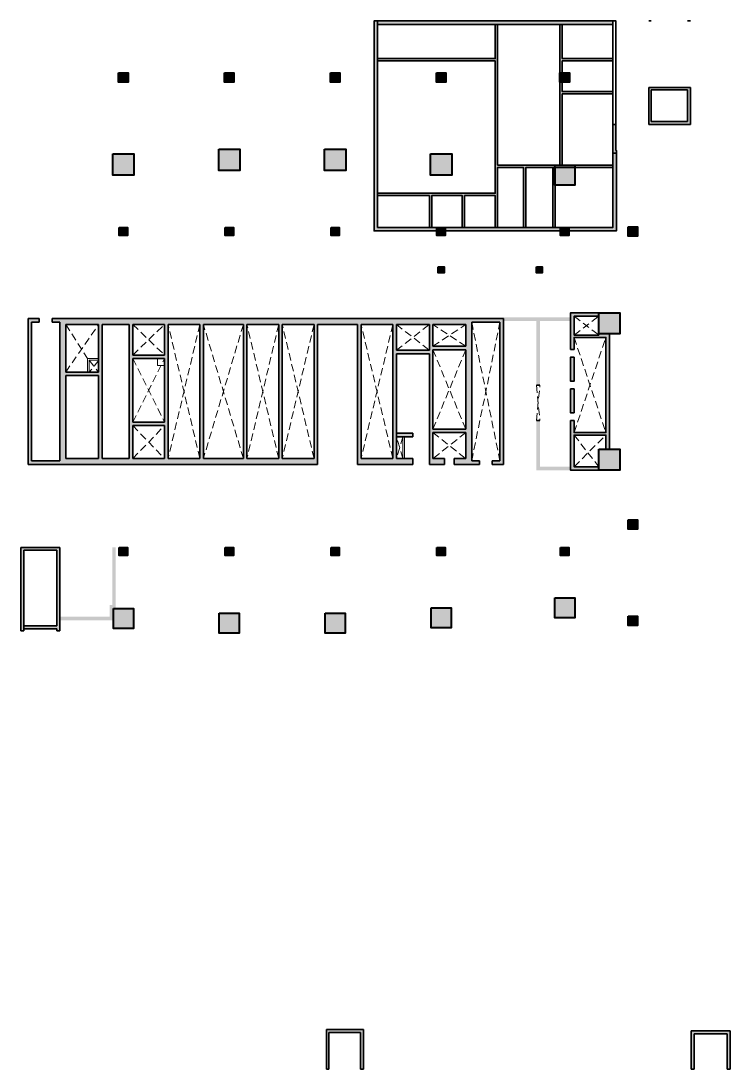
# Model space of a CAD drawing. Header units: millimetres. Extents: x 400 to 217000, y 400 to 89500.
# Drawn here: x 37000 to 97250, y 400 to 89500 of the extents above; entities that cross this region are included whole.
import ezdxf

# ---------------------------------------------------------------- set-up
doc = ezdxf.new("R2010")
doc.units = ezdxf.units.MM
doc.linetypes.add('DASHED2', pattern=[9.525, 6.35, -3.175])
doc.layers.get('0').update_dxf_attribs({"lineweight": 20})
for name, color, linetype, lineweight in [('NDC_S-COLUMN', 4, 'Continuous', 40), ('NDC_S_HATCH COLUMN AND WALL', 251, 'Continuous', 13), ('NDC_S_OPENING', 9, 'DASHED2', 13), ('NDC_S_THIN LINE', 7, 'Continuous', 20), ('NDC_S_WALL', 6, 'Continuous', 35), ('POD_Core wall_1(B3-B2)$0$NDC_S_HATCH COLUMN AND WALL', 251, 'Continuous', 13), ('POD_Core wall_1(B3-B2)$0$NDC_S_WALL', 6, 'Continuous', 35), ('Ramp wall 3(B3-B1)$0$NDC_S_WALL', 6, 'Continuous', 35)]:
    doc.layers.add(name, color=color, linetype=linetype, lineweight=lineweight)

# ---------------------------------------------------------------- blocks, each defined once
blk = doc.blocks.new('cot')
at = {"layer": 'NDC_S_HATCH COLUMN AND WALL', "ltscale": 0.005}
h = blk.add_hatch(color=256, dxfattribs=at)
h.dxf.hatch_style = 1
h.paths.add_polyline_path([(-0.5, 0.5), (0.5, 0.5), (0.5, -0.5), (-0.5, -0.5)])
at = {"layer": 'NDC_S-COLUMN', "ltscale": 0.005}
blk.add_lwpolyline([(-0.5, 0.5), (0.5, 0.5), (0.5, -0.5), (-0.5, -0.5)], close=True, dxfattribs=at)

msp = doc.modelspace()

# ---------------------------------------------------------------- hatches: boundary and pattern name
at = {"layer": 'NDC_S_HATCH COLUMN AND WALL', "ltscale": 200}
h = msp.add_hatch(color=251, dxfattribs=at)
h.dxf.hatch_style = 1
h.paths.add_polyline_path([(93900, 83850), (90350, 83850), (90350, 81300), (90550, 81300), (90550, 83650), (93650, 83650), (93650, 81300), (93900, 81300)])
h.paths.add_polyline_path([(93900, 81300), (93650, 81300), (93650, 80950), (90550, 80950), (90550, 81300), (90350, 81300), (90350, 80700), (93900, 80700)])
h = msp.add_hatch(color=256, dxfattribs=at)
h.dxf.hatch_style = 1
h.paths.add_polyline_path([(72450, 68600), (72950, 68600), (72950, 68100), (72450, 68100)])
h = msp.add_hatch(color=256, dxfattribs=at)
h.dxf.hatch_style = 1
h.paths.add_polyline_path([(80800, 68600), (81300, 68600), (81300, 68100), (80800, 68100)])
h = msp.add_hatch(color=251, dxfattribs=at)
h.dxf.hatch_style = 1
h.paths.add_polyline_path([(78000, 64200), (40300, 64200), (39650, 64200), (39650, 63900), (40300, 63900), (40300, 52100), (37900, 52100), (37900, 63900), (38550, 63900), (38550, 64200), (37600, 64200), (37600, 51800), (40300, 51800), (62200, 51800), (62200, 63700), (65600, 63700), (65600, 51800), (70300, 51800), (70300, 52300), (68900, 52300), (68900, 61200), (71700, 61200), (71700, 51800), (73000, 51800), (73000, 52300), (72000, 52300), (72000, 54500), (74800, 54500), (74800, 52300), (73800, 52300), (73800, 51800), (75950, 51800), (75950, 52100), (75300, 52100), (75300, 63900), (77700, 63900), (77700, 52100), (77050, 52100), (77050, 51800), (78000, 51800)])
h.paths.add_polyline_path([(58900, 63700), (58900, 52300), (56200, 52300), (56200, 63700)], flags=16)
h.paths.add_polyline_path([(55900, 52300), (52500, 52300), (52500, 63700), (55900, 63700)], flags=16)
h.paths.add_polyline_path([(61900, 63700), (61900, 52300), (59200, 52300), (59200, 63700)], flags=16)
h.paths.add_polyline_path([(52200, 52300), (49500, 52300), (49500, 63700), (52200, 63700)], flags=16)
h.paths.add_polyline_path([(49200, 63700), (49200, 61100), (46500, 61100), (46500, 63700)], flags=16)
h.paths.add_polyline_path([(49200, 60800), (49200, 55400), (46500, 55400), (46500, 60800)], flags=16)
h.paths.add_polyline_path([(68600, 63700), (68600, 52300), (65900, 52300), (65900, 63700)], flags=16)
h.paths.add_polyline_path([(46200, 63700), (46200, 52300), (43900, 52300), (43900, 63700)], flags=16)
h.paths.add_polyline_path([(71700, 63700), (71700, 61500), (68900, 61500), (68900, 63700)], flags=16)
h.paths.add_polyline_path([(49200, 55100), (49200, 52300), (46500, 52300), (46500, 55100)], flags=16)
h.paths.add_polyline_path([(43600, 63700), (43600, 59650), (40800, 59650), (40800, 63700)], flags=16)
h.paths.add_polyline_path([(43600, 59350), (43600, 52300), (40800, 52300), (40800, 59350)], flags=16)
h.paths.add_polyline_path([(74800, 63700), (74800, 61850), (72000, 61850), (72000, 63700)], flags=16)
h.paths.add_polyline_path([(72000, 61550), (74800, 61550), (74800, 54800), (72000, 54800)], flags=16)
h.paths.add_polyline_path([(83700, 64300), (78000, 64300), (78000, 64200), (78000, 64000), (80800, 64000), (80800, 58528), (81100, 58528), (81100, 64000), (83700, 64000)])
h.paths.add_polyline_path([(83700, 51600), (81100, 51600), (81100, 55528), (80800, 55528), (80800, 51300), (83700, 51300)])
h.paths.add_polyline_path([(70300, 54450), (68900, 54450), (68900, 54150), (70300, 54150)], flags=17)
h = msp.add_hatch(color=256, dxfattribs=at)
h.dxf.hatch_style = 1
h.paths.add_polyline_path([(87000, 62900), (86100, 62900), (86100, 62800), (84000, 62800), (84000, 64400), (86100, 64400), (86100, 64700), (83700, 64700), (83700, 61575), (84000, 61575), (84000, 62600), (86700, 62600), (86700, 54500), (84000, 54500), (84000, 55525), (83700, 55525), (83700, 51300), (86102, 51300), (86102, 51600), (84000, 51600), (84000, 54300), (86700, 54300), (86700, 53102), (87000, 53102)])
h = msp.add_hatch(color=256, dxfattribs=at)
h.dxf.hatch_style = 1
h.paths.add_polyline_path([(84000, 56175), (84000, 58225), (83700, 58225), (83700, 56175)])
h.paths.add_polyline_path([(84000, 60925), (84000, 58875), (83700, 58875), (83700, 60925)])
h = msp.add_hatch(color=251, dxfattribs=at)
h.dxf.hatch_style = 1
h.paths.add_polyline_path([(40300, 44750), (37000, 44750), (37000, 44400), (37250, 44400), (37250, 44500), (40050, 44500), (40050, 44400), (40300, 44400)])
h.paths.add_polyline_path([(37250, 44400), (37000, 44400), (37000, 38300), (37250, 38300)])
h.paths.add_polyline_path([(40300, 38300), (40050, 38300), (40050, 38070), (37250, 38070), (37250, 37820), (40050, 37820), (40050, 37650), (40300, 37650)])
h.paths.add_polyline_path([(37250, 38300), (37000, 38300), (37000, 37650), (37250, 37650)])
h.paths.add_polyline_path([(40300, 44400), (40050, 44400), (40050, 38300), (40300, 38300)])
h.paths.add_polyline_path([(44850, 39550), (45050, 39550), (45050, 44400), (44750, 44400), (44750, 39850), (44550, 39850), (44550, 38850), (40300, 38850), (40300, 38550), (44850, 38550)])
h.paths.add_polyline_path([(45050, 44750), (44750, 44750), (44750, 44400), (45050, 44400)])
h = msp.add_hatch(color=251, dxfattribs=at)
h.dxf.hatch_style = 1
h.paths.add_polyline_path([(63700, 3750), (62950, 3750), (62950, 400), (63150, 400), (63150, 3500), (63700, 3500)])
h.paths.add_polyline_path([(66100, 3750), (63700, 3750), (63700, 3500), (65850, 3500), (65850, 400), (66100, 400)])
h = msp.add_hatch(color=251, dxfattribs=at)
h.dxf.hatch_style = 1
h.paths.add_polyline_path([(97250, 3650), (93950, 3650), (93950, 400), (94200, 400), (94200, 3400), (97000, 3400), (97000, 400), (97250, 400)])
at = {"layer": 'POD_Core wall_1(B3-B2)$0$NDC_S_HATCH COLUMN AND WALL', "ltscale": 200}
h = msp.add_hatch(color=256, dxfattribs=at)
h.dxf.hatch_style = 1
h.paths.add_polyline_path([(87300, 89200), (87300, 89500), (67300, 89500), (67300, 89200)], flags=17)
h.paths.add_polyline_path([(67000, 89500), (67000, 89500), (67300, 89500), (67300, 89500)], flags=17)
h.paths.add_polyline_path([(67000, 71650), (87600, 71650), (87600, 78250), (87600, 78500), (87550, 78500), (87550, 80700), (87300, 80700), (87300, 71950), (67300, 71950), (67300, 89500), (67000, 89500)])
h = msp.add_hatch(color=256, dxfattribs=at)
h.dxf.hatch_style = 1
h.paths.add_polyline_path([(77500, 89200), (77300, 89200), (77300, 86300), (67300, 86300), (67300, 86100), (77300, 86100), (77300, 74850), (67300, 74850), (67300, 74650), (71700, 74650), (71700, 71950), (71900, 71950), (71900, 74650), (74500, 74650), (74500, 71950), (74700, 71950), (74700, 74650), (77300, 74650), (77300, 71950), (77500, 71950), (77500, 77050), (79700, 77050), (79700, 71950), (79900, 71950), (79900, 77050), (82200, 77050), (82200, 71950), (82400, 71950), (82400, 77050), (84050, 77050), (87300, 77050), (87300, 77250), (83000, 77250), (83000, 83300), (87300, 83300), (87300, 83500), (83000, 83500), (83000, 86100), (87300, 86100), (87300, 86300), (83000, 86300), (83000, 89200), (82800, 89200), (82800, 77250), (77500, 77250)])

# ---------------------------------------------------------------- linework, layer by layer
for p, q in [((69450, 54150), (69450, 52300)), ((69600, 54150), (69600, 52300))]:
    msp.add_line(p, q)
at = {"layer": 'NDC_S-COLUMN', "ltscale": 0.005}
for points in [[(72450, 68600), (72950, 68600), (72950, 68100), (72450, 68100)], [(80800, 68600), (81300, 68600), (81300, 68100), (80800, 68100)]]:
    msp.add_lwpolyline(points, close=True, dxfattribs=at)
at = {"layer": 'NDC_S_OPENING', "ltscale": 100}
for p, q in [((84000, 64400), (86100, 62800)), ((84000, 62800), (86100, 64400)), ((40800, 63700), (42650, 60800)), ((40800, 59650), (43600, 63700)), ((46500, 63700), (49200, 61100)), ((46500, 61100), (49200, 63700)), ((52200, 63700), (49500, 52300)), ((52200, 52300), (49500, 63700)), ((55900, 63700), (52500, 52300)), ((55900, 52300), (52500, 63700)), ((58900, 63700), (56200, 52300)), ((58900, 52300), (56200, 63700)), ((61900, 63700), (59200, 52300)), ((61900, 52300), (59200, 63700)), ((68600, 52300), (65900, 63700)), ((68600, 63700), (65900, 52300)), ((68900, 63700), (71700, 61500)), ((68900, 61500), (71700, 63700)), ((74800, 61850), (72000, 63700)), ((72000, 61850), (74800, 63700)), ((75300, 63900), (77700, 52100)), ((75300, 52100), (77700, 63900)), ((84000, 62600), (86700, 54500)), ((84000, 54500), (86700, 62600)), ((72000, 61550), (74800, 54800)), ((72000, 54800), (74800, 61550)), ((43610, 60650), (42800, 59650)), ((42800, 60650), (43600, 59650)), ((46500, 60800), (49200, 55400)), ((46500, 55400), (49200, 60800)), ((80800, 58528), (81100, 55528)), ((80800, 55528), (81100, 58528)), ((46500, 55100), (49200, 52300)), ((46500, 52300), (49200, 55100)), ((72000, 54500), (74800, 52300)), ((74800, 54500), (72000, 52300)), ((69450, 54150), (68900, 52300)), ((69450, 52300), (68900, 54150)), ((84000, 54300), (86100, 51603)), ((84000, 51600), (86700, 54300))]:
    msp.add_line(p, q, dxfattribs=at)
at = {"layer": 'NDC_S_THIN LINE', "ltscale": 100}
for points in [[(42650, 60800), (43600, 60800), (43600, 59650), (42650, 59650)], [(42800, 60650), (43600, 60650), (43600, 59650), (42800, 59650)], [(49200, 60200), (48600, 60200), (48600, 60800), (49200, 60800)]]:
    msp.add_lwpolyline(points, close=True, dxfattribs=at)
at = {"layer": 'NDC_S_WALL', "ltscale": 100}
for p, q in [((38550, 64200), (37600, 64200)), ((37600, 64200), (37600, 51800)), ((38550, 63900), (38550, 64200)), ((39650, 63900), (39650, 64200)), ((39650, 64200), (40300, 64200)), ((78000, 64200), (40300, 64200)), ((78000, 51800), (78000, 64200)), ((37900, 52100), (37900, 63900)), ((37900, 63900), (38550, 63900)), ((40300, 63900), (39650, 63900)), ((40300, 52100), (40300, 63900)), ((40800, 63700), (43600, 63700)), ((40800, 59650), (40800, 63700)), ((43600, 63700), (43600, 59650)), ((43900, 52300), (43900, 63700)), ((43900, 63700), (46200, 63700)), ((46200, 63700), (46200, 52300)), ((46500, 61100), (46500, 63700)), ((46500, 63700), (49200, 63700)), ((49200, 63700), (49200, 61100)), ((49500, 52300), (49500, 63700)), ((49500, 63700), (52200, 63700)), ((52200, 52300), (52200, 63700)), ((52500, 52300), (52500, 63700)), ((52500, 63700), (55900, 63700)), ((55900, 52300), (55900, 63700)), ((56200, 52300), (56200, 63700)), ((56200, 63700), (58900, 63700)), ((58900, 52300), (58900, 63700)), ((59200, 52300), (59200, 63700)), ((59200, 63700), (61900, 63700)), ((61900, 52300), (61900, 63700)), ((62200, 63700), (65600, 63700)), ((62200, 51800), (62200, 63700)), ((65600, 51800), (65600, 63700)), ((65900, 52300), (65900, 63700)), ((65900, 63700), (68600, 63700)), ((68600, 52300), (68600, 63700)), ((68900, 63700), (71700, 63700)), ((68900, 61500), (68900, 63700)), ((71700, 61500), (71700, 63700)), ((72000, 63700), (74800, 63700)), ((72000, 61850), (72000, 63700)), ((74800, 61850), (74800, 63700)), ((75300, 52100), (75300, 63900)), ((75300, 63900), (77700, 63900)), ((77700, 52100), (77700, 63900)), ((68900, 61500), (71700, 61500)), ((72000, 61850), (74800, 61850)), ((72000, 61550), (74800, 61550)), ((72000, 54800), (72000, 61550)), ((74800, 54800), (74800, 61550)), ((49200, 61100), (46500, 61100)), ((46500, 60800), (49200, 60800)), ((46500, 55400), (46500, 60800)), ((49200, 60800), (49200, 55400)), ((68900, 52300), (68900, 61200)), ((68900, 61200), (71700, 61200)), ((71700, 51800), (71700, 61200)), ((43600, 59650), (40800, 59650)), ((40800, 52300), (40800, 59350)), ((40800, 59350), (43600, 59350)), ((43600, 59350), (43600, 52300)), ((80800, 58528), (81100, 58528)), ((49200, 55400), (46500, 55400)), ((80800, 55528), (81100, 55528)), ((46500, 52300), (46500, 55100)), ((46500, 55100), (49200, 55100)), ((49200, 55100), (49200, 52300)), ((68900, 54450), (70300, 54450)), ((70300, 54450), (70300, 54150)), ((72000, 54800), (74800, 54800)), ((72000, 52300), (72000, 54500)), ((72000, 54500), (74800, 54500)), ((74800, 52300), (74800, 54500)), ((68900, 54150), (70300, 54150)), ((37600, 51800), (40300, 51800)), ((40300, 52100), (37900, 52100)), ((40300, 51800), (62200, 51800)), ((43600, 52300), (40800, 52300)), ((46200, 52300), (43900, 52300)), ((49200, 52300), (46500, 52300)), ((49500, 52300), (52200, 52300)), ((52500, 52300), (55900, 52300)), ((56200, 52300), (58900, 52300)), ((59200, 52300), (61900, 52300)), ((65600, 51800), (70300, 51800)), ((65900, 52300), (68600, 52300)), ((68900, 52300), (70300, 52300)), ((70300, 52300), (70300, 51800)), ((71700, 51800), (73000, 51800)), ((72000, 52300), (73000, 52300)), ((73000, 52300), (73000, 51800)), ((73800, 52300), (73800, 51800)), ((73800, 52300), (74800, 52300)), ((73800, 51800), (75950, 51800)), ((75300, 52100), (75950, 52100)), ((75950, 52100), (75950, 51800)), ((77700, 52100), (77050, 52100)), ((77050, 52100), (77050, 51800)), ((77050, 51800), (78000, 51800))]:
    msp.add_line(p, q, dxfattribs=at)
at = {"layer": 'NDC_S_WALL', "ltscale": 100, "const_width": 0.35}
msp.add_lwpolyline([(78000, 64200), (78000, 64300), (83700, 64300), (83700, 64000), (81100, 64000), (81100, 51600), (83700, 51600), (83700, 51300), (80800, 51300), (80800, 64000), (78000, 64000)], close=True, dxfattribs=at)
at = {"layer": 'POD_Core wall_1(B3-B2)$0$NDC_S_WALL'}
for p, q in [((67000, 89500), (87300, 89500)), ((67300, 89200), (87300, 89200))]:
    msp.add_line(p, q, dxfattribs=at)
msp.add_lwpolyline([(67300, 89500), (67000, 89500), (67000, 71650), (87600, 71650), (87600, 78250), (87600, 78500), (87550, 78500), (87550, 80700), (87300, 80700), (87300, 71950), (67300, 71950)], close=True, dxfattribs=at)
msp.add_lwpolyline([(82400, 77050), (82400, 71950), (82200, 71950), (82200, 77050), (79900, 77050), (79900, 71950), (79700, 71950), (79700, 77050), (77500, 77050), (77500, 71950), (77300, 71950), (77300, 74650), (74700, 74650), (74700, 71950), (74500, 71950), (74500, 74650), (71900, 74650), (71900, 71950), (71700, 71950), (71700, 74650), (67300, 74650), (67300, 74850), (77300, 74850), (77300, 86100), (67300, 86100), (67300, 86300), (77300, 86300), (77300, 89200), (77500, 89200), (77500, 77250), (82800, 77250), (82800, 89200), (83000, 89200), (83000, 86300), (87300, 86300), (87300, 86100), (83000, 86100), (83000, 83500), (87300, 83500), (87300, 83300), (83000, 83300), (83000, 77250), (87300, 77250), (87300, 77050), (84050, 77050), (82400, 77050)], dxfattribs=at)
at = {"layer": 'Ramp wall 3(B3-B1)$0$NDC_S_WALL', "ltscale": 200}
for p, q in [((90350, 89500), (90550, 89500)), ((93650, 89500), (93900, 89500)), ((90350, 80700), (90350, 83850)), ((90350, 83850), (93900, 83850)), ((93900, 83850), (93900, 80700)), ((93650, 83650), (90550, 83650)), ((90550, 83650), (90550, 80950)), ((93650, 80950), (93650, 83650)), ((93900, 80700), (90350, 80700)), ((90550, 80950), (93650, 80950)), ((40300, 44750), (37000, 44750)), ((37000, 37650), (37000, 44750)), ((40300, 44750), (40300, 37650)), ((40050, 44500), (37250, 44500)), ((37250, 37650), (37250, 44500)), ((40050, 44500), (40050, 38070)), ((37250, 37650), (37000, 37650)), ((40050, 38070), (37250, 38070)), ((37250, 37820), (37250, 38070)), ((37250, 38070), (37250, 37820)), ((40050, 37820), (37250, 37820)), ((40050, 37820), (40050, 37650)), ((40050, 37650), (40300, 37650)), ((66100, 3750), (62950, 3750)), ((62950, 3750), (62950, 400)), ((66100, 400), (66100, 3750)), ((93950, 3650), (93950, 400)), ((97250, 3650), (93950, 3650)), ((97250, 400), (97250, 3650)), ((63150, 3500), (65850, 3500)), ((63150, 400), (63150, 3500)), ((65850, 3500), (65850, 400)), ((94200, 400), (94200, 3400)), ((94200, 3400), (97000, 3400)), ((97000, 3400), (97000, 400)), ((62950, 400), (63150, 400)), ((65850, 400), (66100, 400)), ((93950, 400), (94200, 400)), ((97000, 400), (97250, 400))]:
    msp.add_line(p, q, dxfattribs=at)
for points in [[(87550, 78500), (87600, 78500), (87600, 78250), (87300, 78250), (87300, 89500), (87550, 89500), (87550, 80950), (87550, 80950), (87550, 80700), (87550, 80700)], [(83700, 61575), (83700, 64700), (86100, 64700), (86100, 62900), (87000, 62900), (87000, 53102), (86700, 53102), (86700, 54300), (84000, 54300), (84000, 51600), (86102, 51600), (86102, 51300), (83700, 51300), (83700, 55525), (84000, 55525), (84000, 54500), (86700, 54500), (86700, 62600), (84000, 62600), (84000, 61575)], [(84000, 60925), (84000, 58875), (83700, 58875), (83700, 60925)], [(84000, 56175), (84000, 58225), (83700, 58225), (83700, 56175)]]:
    msp.add_lwpolyline(points, close=True, dxfattribs=at)
msp.add_lwpolyline([(86100, 62900), (86100, 62800), (84000, 62800), (84000, 64400), (86100, 64400)], dxfattribs=at)
at = {"layer": 'Ramp wall 3(B3-B1)$0$NDC_S_WALL', "ltscale": 200, "const_width": 0.35}
msp.add_lwpolyline([(44750, 44750), (44750, 39850), (44550, 39850), (44550, 38850), (40300, 38850), (40300, 38550), (44850, 38550), (44850, 39550), (45050, 39550), (45050, 44750)], close=True, dxfattribs=at)

# ---------------------------------------------------------------- block references
at = {"layer": 'NDC_S_HATCH COLUMN AND WALL', "ltscale": 200}
for p, xscale, yscale in [((45700, 84700), 800, 800), ((54700, 84700), 800, 800), ((63700, 84700), 800, 800), ((72700, 84701), 800, 800), ((83200, 84700), 800, 800), ((54700, 77700), 1800, 1800), ((63700, 77700), 1800, 1800), ((45700, 77300), 1800, 1800), ((72700, 77300), 1800, 1800), ((83200, 76400), 1700, 1700), ((45700, 71600), 700, 700), ((54700, 71600), 700, 700), ((63700, 71600), 700, 700), ((72700, 71600), 700, 700), ((83200, 71600), 700, 700), ((89000, 71600), 800, 800), ((87000, 63800), 1800, 1800), ((87000, 52202), 1800, 1800), ((89000, 46700), 800, 800), ((45700, 44400), 700, 700), ((54700, 44400), 700, 700), ((63700, 44400), 700, 700), ((72700, 44400), 700, 700), ((83200, 44400), 700, 700), ((83200, 39600), 1700, 1700), ((45700, 38700), 1700, 1700), ((72700, 38750), 1700, 1700), ((54700, 38300), 1700, 1700), ((63700, 38300), 1700, 1700), ((89000, 38500), 800, 800)]:
    msp.add_blockref('cot', p, dxfattribs=dict(at, xscale=xscale, yscale=yscale))

doc.saveas('drawing.dxf')
